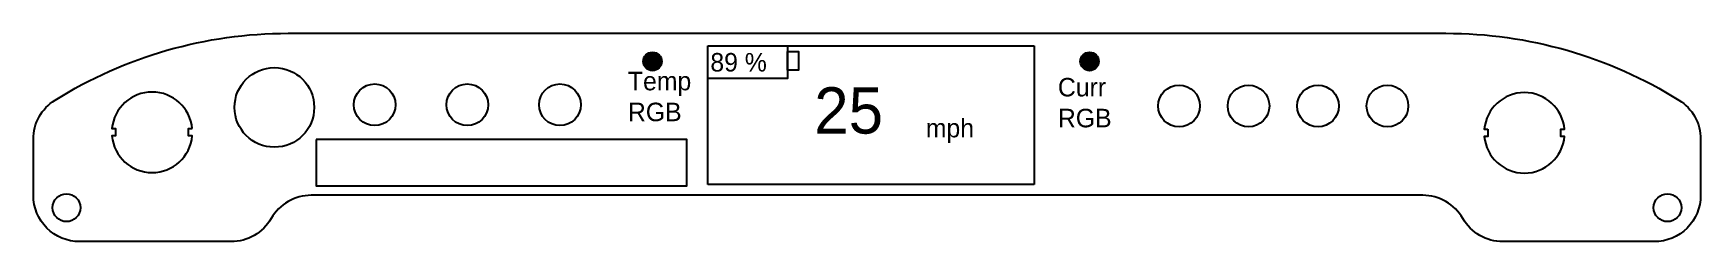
# Model space of a CAD drawing. Header units: inches. Extents: x 1.5 to 19.5, y 7.3 to 9.5.
import ezdxf

# ---------------------------------------------------------------- set-up
doc = ezdxf.new("R2010")
doc.units = ezdxf.units.IN
doc.header["$MEASUREMENT"] = 0

msp = doc.modelspace()

# ---------------------------------------------------------------- hatches: boundary and pattern name
at = {"true_color": 0x139b48}
h = msp.add_hatch(color=114, dxfattribs=at)
h.dxf.hatch_style = 1
h.paths.add_polyline_path([(8.084, 9.226, 1), (8.284, 9.226, 1)])
at = {"true_color": 0xf1eb1f}
h = msp.add_hatch(color=2, dxfattribs=at)
h.dxf.hatch_style = 1
h.paths.add_polyline_path([(12.803, 9.226, 1), (13.003, 9.226, 1)])

# ---------------------------------------------------------------- linework, layer by layer
for p, q in [((8.782, 9.393), (12.306, 9.393)), ((8.782, 7.896), (8.782, 9.393)), ((12.306, 9.393), (12.306, 7.896)), ((12.306, 7.896), (8.782, 7.896))]:
    msp.add_line(p, q)
for points in [[(16.75, 9.53, -0.140388), (19.265, 8.809, -0.258777), (19.5, 8.385), (19.5, 7.78, -0.414214), (19, 7.28), (17.366, 7.28, -0.267949), (16.933, 7.53, 0.267949), (16.5, 7.78), (4.5, 7.78, 0.267949), (4.067, 7.53, -0.267949), (3.634, 7.28), (2, 7.28, -0.414214), (1.5, 7.78), (1.5, 8.385, -0.258777), (1.735, 8.809, -0.140388), (4.25, 9.53)], [(3.215, 8.5, 0.913689), (2.349, 8.5), (2.388, 8.5), (2.388, 8.421), (2.349, 8.421, 0.913242), (3.215, 8.421), (3.176, 8.421), (3.176, 8.5)], [(17.204, 8.494), (17.204, 8.416), (17.164, 8.416, 0.913242), (18.031, 8.416), (17.991, 8.416), (17.991, 8.494), (18.031, 8.494, 0.913689), (17.164, 8.494)]]:
    msp.add_lwpolyline(points, format="xyb", close=True)
for points in [[(8.782, 9.393), (9.641, 9.393), (9.641, 9.043), (8.782, 9.043)], [(9.641, 9.334), (9.759, 9.334), (9.759, 9.132), (9.641, 9.132)], [(4.554, 8.382), (4.554, 7.882), (8.554, 7.882), (8.554, 8.382)]]:
    msp.add_lwpolyline(points, close=True)
for centre, radius in [((8.184, 9.226), 0.1), ((12.903, 9.226), 0.1), ((4.102, 8.73), 0.43), ((5.185, 8.758), 0.225), ((6.185, 8.758), 0.225), ((7.185, 8.758), 0.225), ((13.869, 8.745), 0.225), ((14.619, 8.745), 0.225), ((15.369, 8.745), 0.225), ((16.119, 8.745), 0.225), ((1.858, 7.646), 0.15), ((19.142, 7.646), 0.15)]:
    msp.add_circle(centre, radius)

# ---------------------------------------------------------------- texts
at = {"attachment_point": 1}
for s, width, insert, char_height in [('89 %', 0.85937, (8.809, 9.317), 0.2), ('Temp RGB', 0.60026, (7.919, 9.114), 0.2), ('Curr\\PRGB', 0.74032, (12.561, 9.048), 0.2), ('25', 2.00595, (9.93, 8.947), 0.5), ('mph', 0.81091, (11.135, 8.606), 0.2)]:
    msp.add_mtext_dynamic_manual_height_columns(s, width=width, gutter_width=1, heights=[0], dxfattribs=dict(at, insert=insert, char_height=char_height))

doc.saveas('drawing.dxf')
